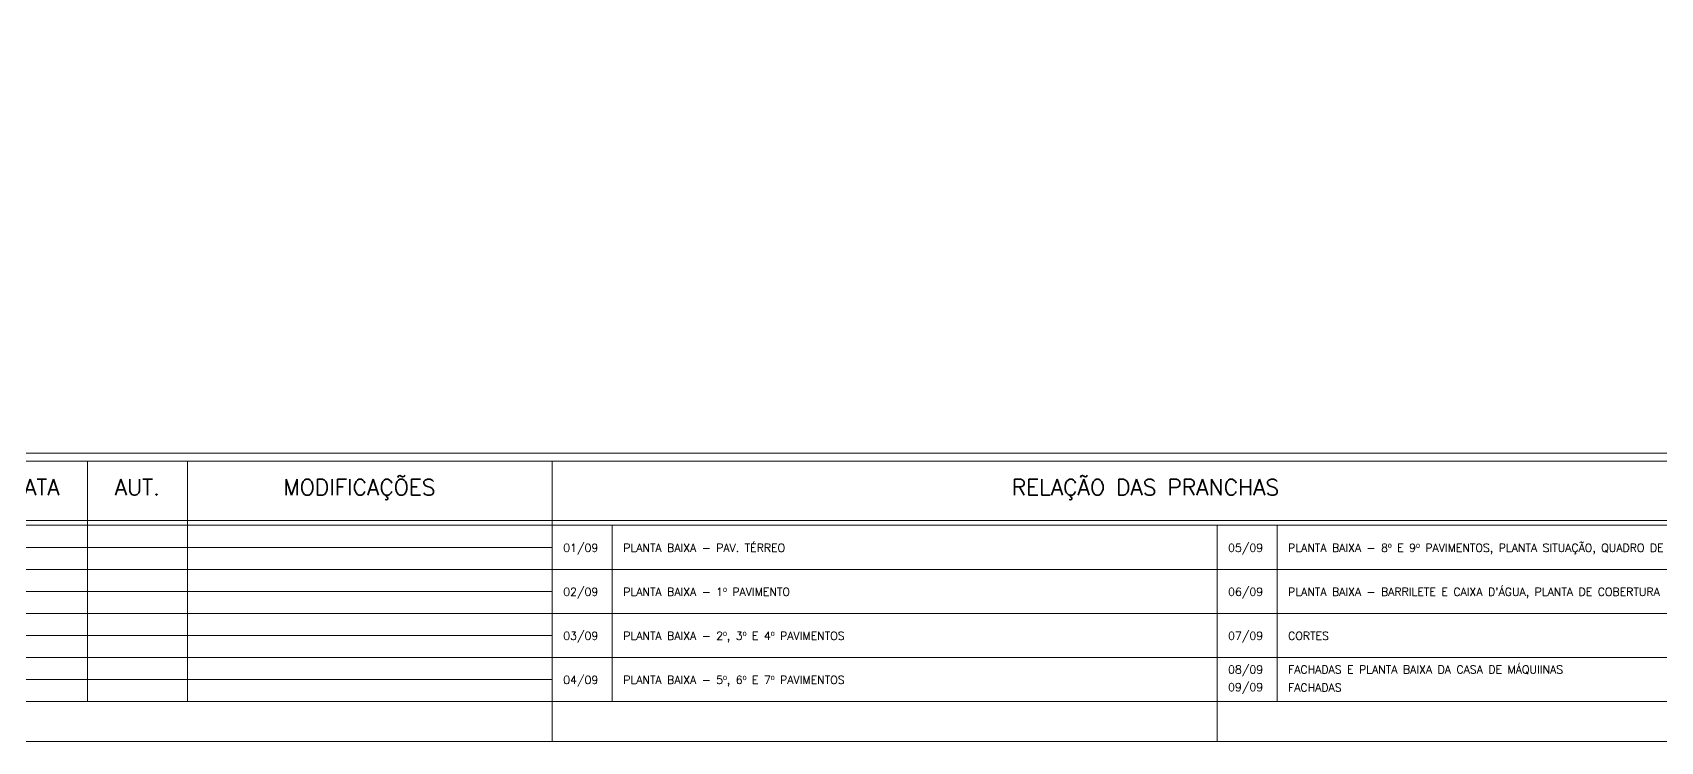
# Model space of a CAD drawing. Header units: millimetres. Extents: x 521 to 1055, y 261 to 520.
# Drawn here: x 854.61 to 895.3, y 435.88 to 453.6 of the extents above; entities that cross this region are included whole.
import ezdxf

# ---------------------------------------------------------------- set-up
doc = ezdxf.new("R2010")
doc.units = ezdxf.units.MM
doc.layers.add('0.1', color=8, linetype='Continuous', lineweight=13)
doc.styles.add('80X50', font='romans.shx')
doc.styles.add('ROMANS', font='romans')

msp = doc.modelspace()

# ---------------------------------------------------------------- linework, layer by layer
at = {"layer": '0.1', "color": 8}
for p, q in [((855.97668, 442.88495), (855.97668, 436.88495)), ((858.47668, 442.88495), (858.47668, 436.88495)), ((867.59668, 442.88495), (867.59668, 435.88495)), ((817.73668, 441.40495), (867.59668, 441.40495)), ((817.73668, 441.28495), (867.59668, 441.28495)), ((867.59668, 441.40495), (900.73668, 441.40495)), ((867.59668, 441.28495), (900.73668, 441.28495)), ((869.09668, 441.28495), (869.09668, 436.88495)), ((869.09668, 441.28495), (869.09668, 436.88495)), ((884.21668, 441.28495), (884.21668, 435.88495)), ((885.71668, 441.28495), (885.71668, 436.88495)), ((850.97668, 440.73495), (867.59668, 440.73495)), ((850.97668, 440.18495), (900.73668, 440.18495)), ((850.97668, 439.63495), (867.59668, 439.63495)), ((850.97668, 439.08495), (900.73668, 439.08495)), ((850.97668, 438.53495), (867.59668, 438.53495)), ((850.97668, 437.98495), (900.73668, 437.98495)), ((850.97668, 437.43495), (867.59668, 437.43495))]:
    msp.add_line(p, q, dxfattribs=at)
for points in [[(917.35668, 519.88495), (791.15229, 519.88495), (791.15229, 435.88495), (917.35668, 435.88495)], [(793.65229, 436.88495), (793.65229, 518.88495), (916.35668, 518.88495), (916.35668, 436.88495)]]:
    msp.add_lwpolyline(points, close=True, dxfattribs=at)
msp.add_lwpolyline([(900.53668, 517.68495, 0.41421356), (899.53668, 518.68495), (794.85229, 518.68495, 0.41421356), (793.85229, 517.68495), (793.85229, 444.08495, 0.41421356), (794.85229, 443.08495), (899.53668, 443.08495, 0.41421356), (900.53668, 444.08495)], format="xyb", close=True, dxfattribs=at)
msp.add_lwpolyline([(793.65229, 442.88495), (916.35668, 442.88495)], dxfattribs=at)

# ---------------------------------------------------------------- texts
for s, height, style, p in [('DATA', 0.4, 'ROMANS', (854.03235, 442.03657)), ('AUT.', 0.4, 'ROMANS', (856.65896, 442.03657)), ('MODIFICAÇÕES', 0.4, 'ROMANS', (860.87537, 442.03657)), ('RELAÇÃO DAS PRANCHAS', 0.4, 'ROMANS', (879.08609, 442.03657)), ('01/09', 0.2, '80X50', (867.87331, 440.62316)), ('PLANTA BAIXA - PAV. TÉRREO', 0.2, '80X50', (869.37331, 440.62316)), ('05/09', 0.2, '80X50', (884.49331, 440.62316)), ('PLANTA BAIXA - 8º E 9º PAVIMENTOS, PLANTA SITUAÇÃO, QUADRO DE ÁREAS E ESQUADRIAS', 0.2, '80X50', (885.99331, 440.62316)), ('02/09', 0.2, '80X50', (867.87331, 439.52316)), ('PLANTA BAIXA - 1º PAVIMENTO', 0.2, '80X50', (869.37331, 439.52316)), ('06/09', 0.2, '80X50', (884.49331, 439.52316)), ("PLANTA BAIXA - BARRILETE E CAIXA D'ÁGUA, PLANTA DE COBERTURA", 0.2, '80X50', (885.99331, 439.52316)), ('03/09', 0.2, '80X50', (867.87331, 438.42316)), ('PLANTA BAIXA - 2º, 3º E 4º PAVIMENTOS', 0.2, '80X50', (869.37331, 438.42316)), ('07/09', 0.2, '80X50', (884.49331, 438.42316)), ('CORTES', 0.2, '80X50', (885.99331, 438.42316)), ('04/09', 0.2, '80X50', (867.87331, 437.32316)), ('PLANTA BAIXA - 5º, 6º E 7º PAVIMENTOS', 0.2, '80X50', (869.37331, 437.32316)), ('08/09', 0.2, '80X50', (884.49331, 437.57985)), ('FACHADAS E PLANTA BAIXA DA CASA DE MÁQUIINAS', 0.2, '80X50', (885.99331, 437.58178)), ('09/09', 0.2, '80X50', (884.49331, 437.14077)), ('FACHADAS', 0.2, '80X50', (885.99331, 437.12964))]:
    msp.add_text(s, height=height, dxfattribs=dict(at, style=style)).set_placement(p)

doc.saveas('drawing.dxf')
